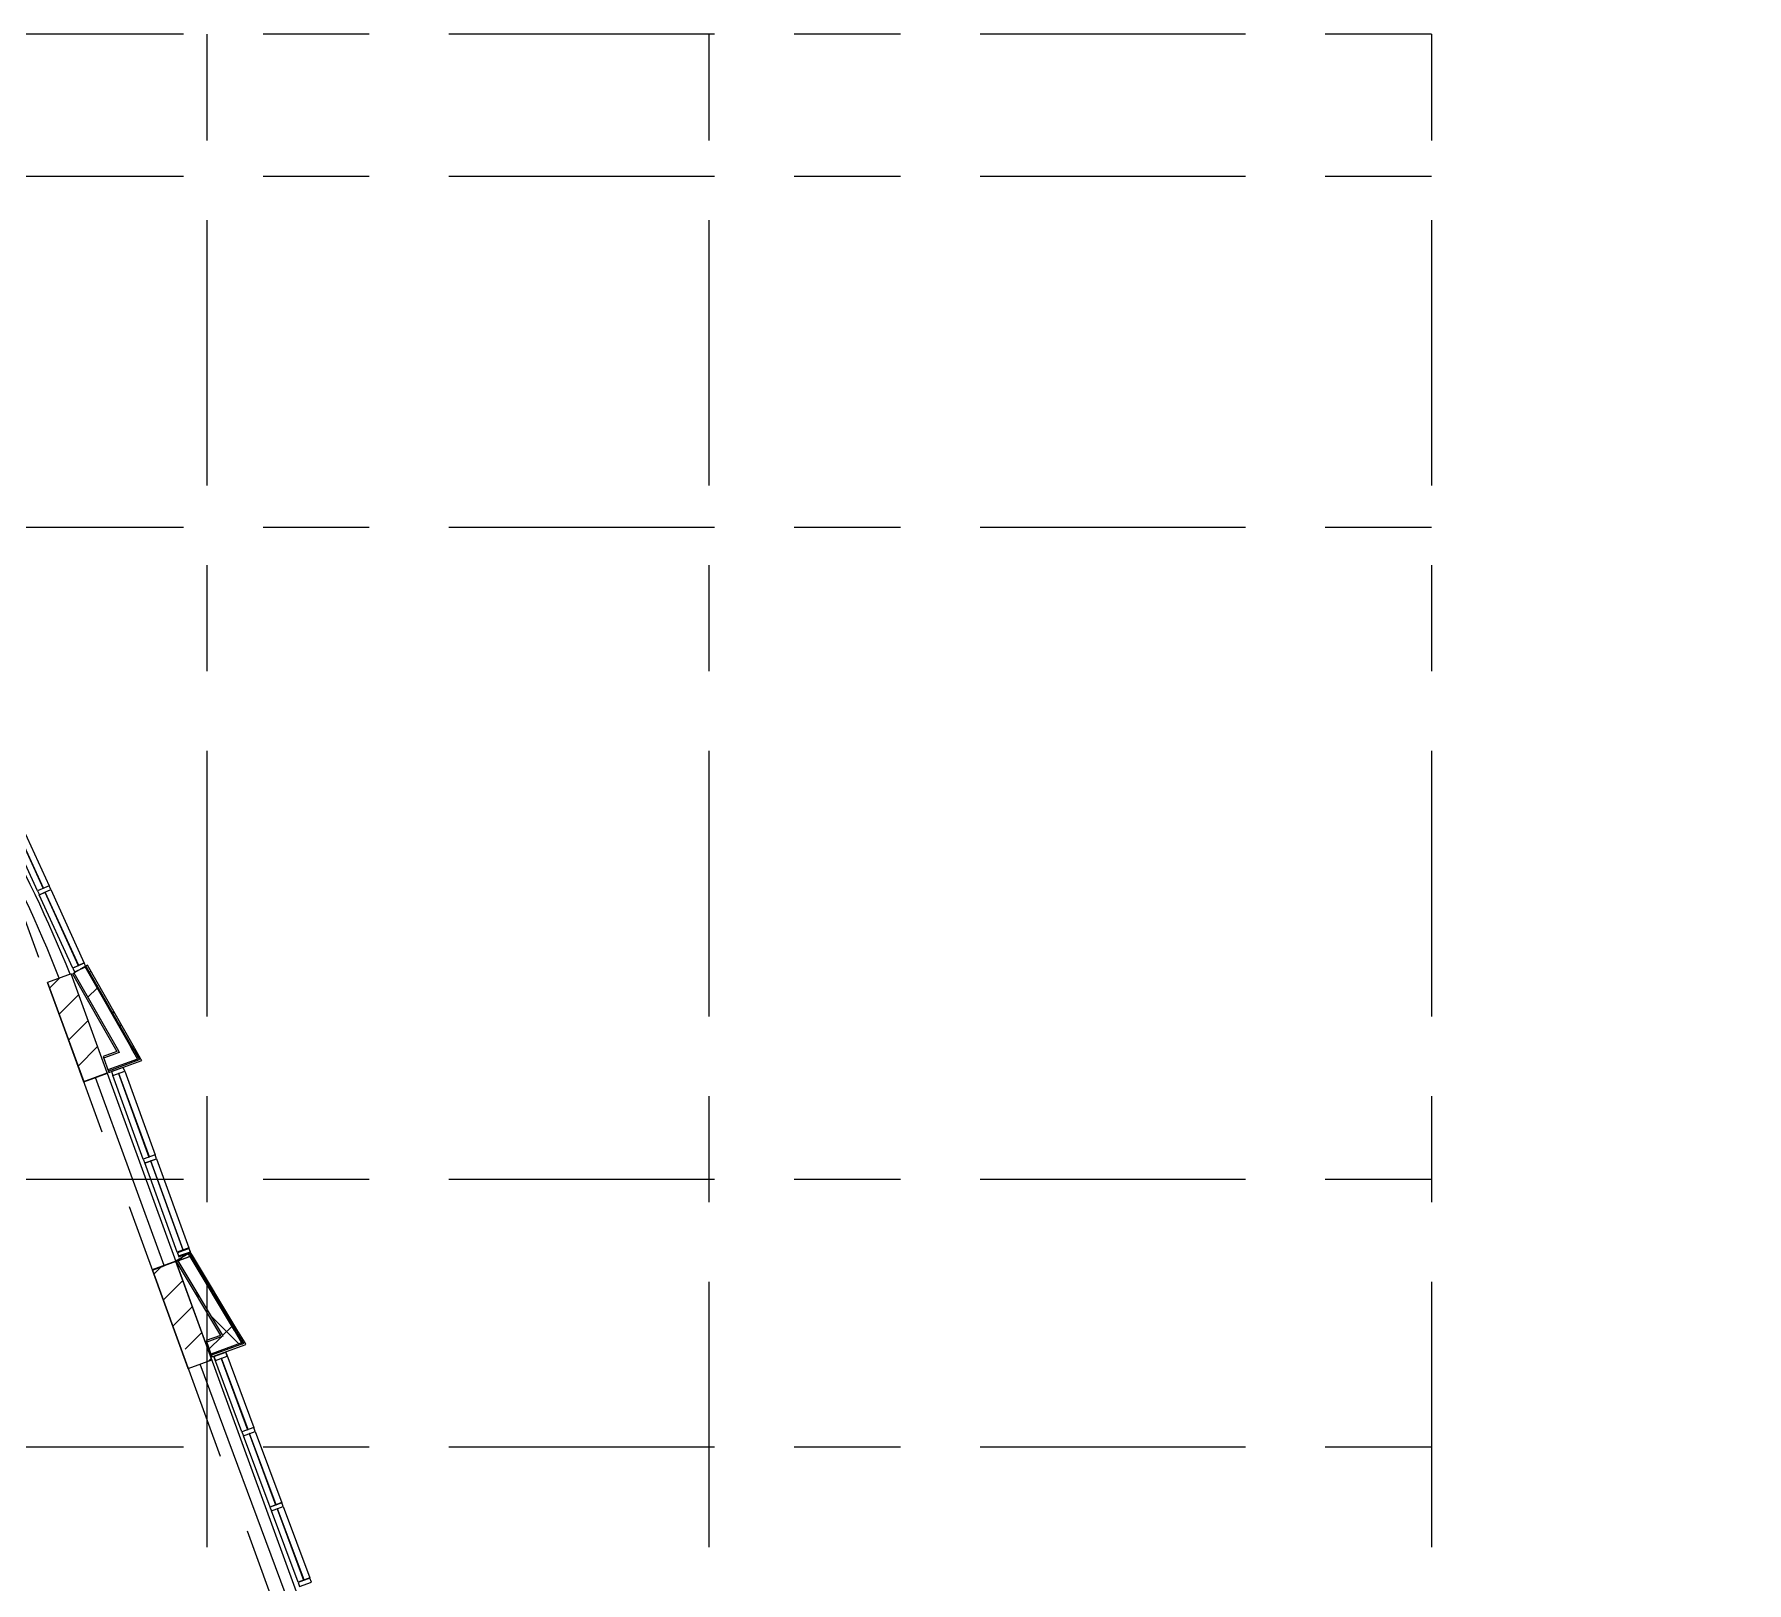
# Model space of a CAD drawing. Header units: millimetres. Extents: x 48966 to 155647, y -43515 to 30475.
# Drawn here: x 133466 to 153941, y 6895 to 25417 of the extents above; entities that cross this region are included whole.
import ezdxf

# ---------------------------------------------------------------- set-up
doc = ezdxf.new("R2010")
doc.units = ezdxf.units.MM
doc.linetypes.add('Осевые', pattern=[6350, 1270, -952.5, 3175, -952.5])
for name, color, linetype, lineweight in [('Импосты витража', 7, 'Continuous', 9), ('Импосты витража-1', 7, 'Continuous', 18), ('Общие ребра', 7, 'Continuous', 9), ('Оси-2', 7, 'Осевые', 9), ('Перекрытия', 7, 'Continuous', 9), ('Стены-1', 7, 'Continuous', 18), ('Штриховка разреза-2', 7, 'Continuous', 9)]:
    doc.layers.add(name, color=color, linetype=linetype, lineweight=lineweight)
pattern_1 = [(0, (0, 0), (812.8, 203.2), [67.056, -542.544, 67.056, -542.544, -3251.2]), (0, (0, 0), (812.8, 203.2), [-1219.2, 67.056, -1152.144, 67.056, -542.544, -1422.4]), (0, (0, 0), (812.8, 203.2), [-3048, 67.056, -339.344, 67.056, -948.944]), (120, (304.8, 101.6), (-582.37636, 602.30545), [67.056, -542.544, 67.056, -542.544, -3251.2]), (120, (304.8, 101.6), (-582.37636, 602.30545), [-1219.2, 67.056, -1152.144, 67.056, -542.544, -1422.4]), (120, (304.8, 101.6), (-582.37636, 602.30545), [-3048, 67.056, -339.344, 67.056, -948.944]), (240, (406.4, 508), (-230.42364, -805.50545), [67.056, -542.544, 67.056, -542.544, -3251.2]), (240, (406.4, 508), (-230.42364, -805.50545), [-1219.2, 67.056, -1152.144, 67.056, -542.544, -1422.4]), (240, (406.4, 508), (-230.42364, -805.50545), [-3048, 67.056, -339.344, 67.056, -948.944])]
pattern_2 = [(45, (0, 0), (-707.107, 707.107), []), (135, (0, 0), (-707.107, -707.107), [])]
pattern_3 = [(45, (0, 0), (-502.8943, 502.8943), []), (45, (0, 762), (-502.8943, 502.8943), [])]
pattern_4 = [(45, (0, 0), (-424.264, 424.264), [600, -100, 20, -100]), (45, (0, 424), (-424.264, 424.264), [])]

# ---------------------------------------------------------------- blocks, each defined once
blk = doc.blocks.new('Прямоугольный импост - Прямоугольный черный-8339294-План 2-го этажа на отм_ 0_000')
at = {"layer": 'Импосты витража-1'}
for p, q in [((0, 75), (-50, 75)), ((-50, 75), (-50, -75)), ((0, -75), (0, 75)), ((-50, -75), (0, -75))]:
    blk.add_line(p, q, dxfattribs=at)
blk = doc.blocks.new('Прямоугольный импост - Прямоугольный черный-8339248-План 2-го этажа на отм_ 0_000')
at = {"layer": 'Импосты витража-1'}
for p, q in [((-50, 75), (0, 75)), ((-50, -75), (-50, 75)), ((0, 75), (0, -75)), ((0, -75), (-50, -75))]:
    blk.add_line(p, q, dxfattribs=at)
blk = doc.blocks.new('Прямоугольный импост - Прямоугольный черный-8339210-План 2-го этажа на отм_ 0_000')
at = {"layer": 'Импосты витража-1'}
for p, q in [((0, 75), (-50, 75)), ((-50, 75), (-50, -75)), ((0, -75), (0, 75)), ((-50, -75), (0, -75))]:
    blk.add_line(p, q, dxfattribs=at)
blk = doc.blocks.new('Прямоугольный импост - Прямоугольный черный-8339176-План 2-го этажа на отм_ 0_000')
at = {"layer": 'Импосты витража-1'}
for p, q in [((-25, 75), (25, 75)), ((-25, -75), (-25, 75)), ((25, 75), (25, -75)), ((25, -75), (-25, -75))]:
    blk.add_line(p, q, dxfattribs=at)
blk = doc.blocks.new('Прямоугольный импост - Прямоугольный черный-8339364-План 2-го этажа на отм_ 0_000')
at = {"layer": 'Импосты витража'}
for p, q in [((134407, 12961), (134548, 13013)), ((134770, 11963), (134407, 12961)), ((134548, 13013), (134911, 12014)), ((134911, 12014), (134770, 11963))]:
    blk.add_line(p, q, dxfattribs=at)
blk = doc.blocks.new('Прямоугольный импост - Прямоугольный черный-8339365-План 2-го этажа на отм_ 0_000')
at = {"layer": 'Импосты витража'}
for p, q in [((134787, 11916), (134928, 11967)), ((135175, 10851), (134787, 11916)), ((134928, 11967), (135316, 10902)), ((135316, 10902), (135175, 10851))]:
    blk.add_line(p, q, dxfattribs=at)
blk = doc.blocks.new('Прямоугольный импост - Прямоугольный черный-8339386-План 2-го этажа на отм_ 0_000')
at = {"layer": 'Импосты витража-1'}
for p, q in [((-50, 75), (0, 75)), ((-50, -75), (-50, 75)), ((0, 75), (0, -75)), ((0, -75), (-50, -75))]:
    blk.add_line(p, q, dxfattribs=at)
blk = doc.blocks.new('Прямоугольный импост - Прямоугольный черный-8339286-План 2-го этажа на отм_ 0_000')
at = {"layer": 'Импосты витража-1'}
for p, q in [((-25, 75), (25, 75)), ((-25, -75), (-25, 75)), ((25, 75), (25, -75)), ((25, -75), (-25, -75))]:
    blk.add_line(p, q, dxfattribs=at)
blk = doc.blocks.new('Прямоугольный импост - Прямоугольный черный-8339285-План 2-го этажа на отм_ 0_000')
at = {"layer": 'Импосты витража'}
for p, q in [((135615, 9600), (135756, 9653)), ((135756, 9653), (136091, 8753)), ((135950, 8701), (135615, 9600)), ((136091, 8753), (135950, 8701))]:
    blk.add_line(p, q, dxfattribs=at)
blk = doc.blocks.new('Прямоугольный импост - Прямоугольный черный-V9-План 2-го этажа на отм_ 0_000')
at = {"layer": 'Импосты витража'}
for p, q in [((142820, -10247), (142961, -10196)), ((142961, -10196), (143272, -11051)), ((143132, -11102), (142820, -10247)), ((143272, -11051), (143132, -11102))]:
    blk.add_line(p, q, dxfattribs=at)
blk = doc.blocks.new('Прямоугольный импост - Прямоугольный черный-8339300-План 2-го этажа на отм_ 0_000')
at = {"layer": 'Импосты витража'}
for p, q in [((133115, 16030), (133252, 16092)), ((133507, 15170), (133115, 16030)), ((133252, 16092), (133643, 15232)), ((133643, 15232), (133507, 15170))]:
    blk.add_line(p, q, dxfattribs=at)
blk = doc.blocks.new('Прямоугольный импост - Прямоугольный черный-8339303-План 2-го этажа на отм_ 0_000')
at = {"layer": 'Импосты витража'}
for p, q in [((133527, 15125), (133664, 15187)), ((133664, 15187), (134064, 14308)), ((133927, 14246), (133527, 15125)), ((134064, 14308), (133927, 14246))]:
    blk.add_line(p, q, dxfattribs=at)

msp = doc.modelspace()

# ---------------------------------------------------------------- hatches: boundary and pattern name
at = {"layer": 'Штриховка разреза-2'}
h = msp.add_hatch(dxfattribs=at)
h.set_pattern_fill('FP_1', color=256, style=0, pattern_type=2)
h.set_pattern_definition(pattern_4)
h.paths.add_polyline_path([(134057.7, 12889.9), (134339.6, 12992.5), (133908.3, 14177.4), (133626.4, 14074.8), (134006.8, 13029.6)], flags=0)
h = msp.add_hatch(dxfattribs=at)
h.set_pattern_fill('FP_33', color=256, style=0, pattern_type=2)
h.set_pattern_definition(pattern_2)
h.paths.add_polyline_path([(134482.4, 13239.1), (134625.3, 13291.1), (134071.4, 14264.4), (133941, 14190.2), (134472.3, 13256.7)], flags=0)
h = msp.add_hatch(dxfattribs=at)
h.set_pattern_fill('FP_32', color=256, style=0, pattern_type=2)
h.set_pattern_definition(pattern_1)
h.paths.add_polyline_path([(134700.6, 13158.9), (134714.9, 13164.1), (134084.4, 14271.8), (134071.4, 14264.4), (134625.3, 13291.1)], flags=0)
h = msp.add_hatch(dxfattribs=at)
h.set_pattern_fill('FP_2', color=256, style=0, pattern_type=2)
h.set_pattern_definition(pattern_3)
h.paths.add_polyline_path([(134722.4, 13150.9), (134741.5, 13157.8), (134101.8, 14281.7), (134084.4, 14271.8), (134714.9, 13164.1)], flags=0)
h = msp.add_hatch(dxfattribs=at)
h.set_pattern_fill('FP_1', color=256, style=0, pattern_type=2)
h.set_pattern_definition(pattern_4)
h.paths.add_polyline_path([(135306.8, 9457.8), (135588.7, 9560.4), (135160.3, 10737.5), (134878.4, 10634.9)], flags=0)
h = msp.add_hatch(dxfattribs=at)
h.set_pattern_fill('FP_32', color=256, style=0, pattern_type=2)
h.set_pattern_definition(pattern_1)
h.paths.add_polyline_path([(135693.4, 9853.6), (135712.5, 9860.6), (135181.1, 10745), (135161.9, 10738.1), (135329.7, 10458.8)], flags=0)
h.paths.add_polyline_path([(135160.9, 10739.8), (135180, 10746.8), (135177.4, 10751.1), (135160.3, 10740.8)], flags=0)
h = msp.add_hatch(dxfattribs=at)
h.set_pattern_fill('FP_33', color=256, style=0, pattern_type=2)
h.set_pattern_definition(pattern_2)
h.paths.add_polyline_path([(135723, 9843.1), (135866.6, 9895.4), (135324.7, 10797.3), (135181.1, 10745), (135712.5, 9860.6)], flags=0)
h.paths.add_polyline_path([(135180, 10746.8), (135323.6, 10799.1), (135306, 10828.4), (135177.4, 10751.1)], flags=0)
h = msp.add_hatch(dxfattribs=at)
h.set_pattern_fill('FP_2', color=256, style=0, pattern_type=2)
h.set_pattern_definition(pattern_3)
h.paths.add_polyline_path([(135967.5, 9756.6), (135986.6, 9763.6), (135358.2, 10809.5), (135339, 10802.5), (135959.6, 9769.7)], flags=0)
h.paths.add_polyline_path([(135338, 10804.3), (135357.1, 10811.3), (135336, 10846.4), (135318.9, 10836.1), (135329.7, 10818)], flags=0)
h = msp.add_hatch(dxfattribs=at)
h.set_pattern_fill('FP_32', color=256, style=0, pattern_type=2)
h.set_pattern_definition(pattern_1)
h.paths.add_polyline_path([(135528.1, 9772.1), (135723, 9843.1), (135712.5, 9860.6), (135521.2, 9790.9)], flags=0)
h = msp.add_hatch(dxfattribs=at)
h.set_pattern_fill('FP_33', color=256, style=0, pattern_type=2)
h.set_pattern_definition(pattern_2)
h.paths.add_polyline_path([(135579.4, 9631.2), (135945.3, 9764.5), (135866.6, 9895.4), (135528.1, 9772.1)], flags=0)
h = msp.add_hatch(dxfattribs=at)
h.set_pattern_fill('FP_32', color=256, style=0, pattern_type=2)
h.set_pattern_definition(pattern_1)
h.paths.add_polyline_path([(135584.6, 9617.1), (135967.5, 9756.6), (135959.6, 9769.7), (135579.4, 9631.2)], flags=0)

# ---------------------------------------------------------------- linework, layer by layer
at = {"layer": 'Общие ребра'}
for p, q in [((133941, 14190.2), (134472.3, 13256.7)), ((134071.4, 14264.4), (134615.3, 13308.7)), ((134084.4, 14271.8), (134629.6, 13313.9)), ((134615.3, 13308.7), (134625.3, 13291.1)), ((134629.6, 13313.9), (134714.9, 13164.1)), ((134482.4, 13239.1), (134296.1, 13171.3)), ((134700.6, 13158.9), (134347.4, 13030.3)), ((134722.4, 13150.9), (134352.6, 13016.2)), ((134472.3, 13256.7), (134482.4, 13239.1)), ((134625.3, 13291.1), (134700.6, 13158.9)), ((134714.9, 13164.1), (134722.4, 13150.9)), ((134057.7, 12889.9), (134339.6, 12992.5)), ((135160.3, 10737.5), (134878.4, 10634.9)), ((135160.9, 10739.8), (135180, 10746.8)), ((135161.9, 10738.1), (135181.1, 10745)), ((135177.4, 10751.1), (135180, 10746.8)), ((135180, 10746.8), (135323.6, 10799.1)), ((135181.1, 10745), (135324.7, 10797.3)), ((135181.1, 10745), (135712.5, 9860.6)), ((135306, 10828.4), (135323.6, 10799.1)), ((135318.9, 10836.1), (135338, 10804.3)), ((135323.6, 10799.1), (135338, 10804.3)), ((135324.7, 10797.3), (135339, 10802.5)), ((135324.7, 10797.3), (135856.1, 9912.9)), ((135338, 10804.3), (135357.1, 10811.3)), ((135339, 10802.5), (135358.2, 10809.5)), ((135339, 10802.5), (135870.4, 9918.1)), ((134878.4, 10634.9), (135306.8, 9457.8)), ((135306.8, 9457.8), (134878.4, 10634.9)), ((135723, 9843.1), (135528.1, 9772.1)), ((135712.5, 9860.6), (135723, 9843.1)), ((135856.1, 9912.9), (135866.6, 9895.4)), ((135866.6, 9895.4), (135945.3, 9764.5)), ((135870.4, 9918.1), (135959.6, 9769.7)), ((135945.3, 9764.5), (135579.4, 9631.2)), ((135967.5, 9756.6), (135584.6, 9617.1)), ((135959.6, 9769.7), (135967.5, 9756.6)), ((135306.8, 9457.8), (135588.7, 9560.4))]:
    msp.add_line(p, q, dxfattribs=at)
at = {"layer": 'Оси-2'}
for p, q in [((150171.6, 25417.1), (50565.6, 25417.1)), ((129498.1, 25417.1), (153940.5, -41737.8)), ((135531.6, 25417.1), (135531.6, -41737.8)), ((141531.6, 25417.1), (141531.6, -41737.8)), ((150171.6, 25417.1), (150171.6, -41737.8)), ((150171.6, 23717.1), (50565.6, 23717.1)), ((150171.6, 19517.1), (50565.6, 19517.1)), ((150171.6, 11717.1), (50565.6, 11717.1)), ((150171.6, 8517.1), (50565.6, 8517.1))]:
    msp.add_line(p, q, dxfattribs=at)
at = {"layer": 'Перекрытия'}
for p, q in [((134057.6, 12890.2), (133626.7, 14073.9)), ((135018.7, 10688.1), (134199.3, 12939.3)), ((134339.8, 12990.4), (135160, 10739.5)), ((134878.4, 10634.9), (135019.4, 10686.2)), ((135160.5, 10738.3), (138892.1, 498.1)), ((135306.4, 9458.9), (134878.4, 10634.9)), ((136466.8, 6772.6), (135448.5, 9509.4))]:
    msp.add_line(p, q, dxfattribs=at)
for centre, radius, start, end in [((118848.7, 8296.1), 16015, 21.34514, 28.72742), ((117110.1, 7363), 18115, 22.08215, 28.69078)]:
    msp.add_arc(centre, radius, start, end, dxfattribs=at)
at = {"layer": 'Стены-1'}
for p, q in [((133181.1, 16060.2), (133572.6, 15200.1)), ((133577.2, 15202.2), (133185.7, 16062.2)), ((133572.6, 15200.1), (133577.2, 15202.2)), ((133597.9, 15156.7), (133593.3, 15154.6)), ((133593.3, 15154.6), (133993.1, 14276.3)), ((133997.7, 14278.4), (133597.9, 15156.7)), ((133908.3, 14177.4), (133626.4, 14074.8)), ((134339.6, 12992.5), (133908.3, 14177.4)), ((134006.3, 14227.3), (133923.7, 14180.3)), ((133923.7, 14180.3), (134453.3, 13249.8)), ((133993.1, 14276.3), (133997.7, 14278.4)), ((134016.1, 14231.8), (134006.3, 14227.3)), ((134101.8, 14281.7), (134015.7, 14232.7)), ((134015.7, 14232.7), (134016.1, 14231.8)), ((134648.7, 13320.9), (134101.8, 14281.7)), ((133626, 14075.7), (133624.2, 14075.1)), ((133624.2, 14075.1), (134056.5, 12887.3)), ((133626.4, 14074.8), (134057.7, 12889.9)), ((134057.7, 12889.9), (133626.7, 14073.9)), ((134741.5, 13157.8), (134648.7, 13320.9)), ((134453.3, 13249.8), (134289.3, 13190.1)), ((134289.3, 13190.1), (134359.4, 12997.4)), ((134359.4, 12997.4), (134751.5, 13140.2)), ((134751.5, 13140.2), (134741.5, 13157.8)), ((134058.4, 12888), (134340.3, 12990.6)), ((134340.3, 12990.6), (134339.6, 12992.5)), ((134479.4, 12987.9), (134474.7, 12986.2)), ((134474.7, 12986.2), (134838.2, 11987.4)), ((134842.9, 11989.1), (134479.4, 12987.9)), ((134056.5, 12887.3), (134058.4, 12888)), ((134838.2, 11987.4), (134842.9, 11989.1)), ((134860, 11942.2), (134855.3, 11940.5)), ((134855.3, 11940.5), (135242.8, 10875.8)), ((135247.5, 10877.5), (134860, 11942.2)), ((135242.8, 10875.8), (135247.5, 10877.5)), ((135160.9, 10739.8), (134877.7, 10636.8)), ((135336, 10846.4), (135160.3, 10740.8)), ((135160.3, 10740.8), (135160.9, 10739.8)), ((135160.3, 10737.5), (135161.9, 10738.1)), ((135588.7, 9560.4), (135160.3, 10737.5)), ((135161.9, 10738.1), (135693.4, 9853.6)), ((135357.1, 10811.3), (135336, 10846.4)), ((135358.2, 10809.5), (135357.1, 10811.3)), ((135889.6, 9925.1), (135358.2, 10809.5)), ((134877.7, 10636.8), (134875.8, 10636.1)), ((134875.8, 10636.1), (135305.6, 9455.2)), ((135693.4, 9853.6), (135521.2, 9790.9)), ((135986.6, 9763.6), (135889.6, 9925.1)), ((135521.2, 9790.9), (135591.4, 9598.3)), ((135591.4, 9598.3), (135997.1, 9746.1)), ((135997.1, 9746.1), (135986.6, 9763.6)), ((135305.6, 9455.2), (135307.5, 9455.9)), ((135705.3, 9580.6), (135700.6, 9578.9)), ((135700.6, 9578.9), (136017.9, 8726)), ((136022.6, 8727.7), (135705.3, 9580.6)), ((136017.9, 8726), (136022.6, 8727.7)), ((136040, 8680.9), (136035.4, 8679.1)), ((136035.4, 8679.1), (136352.7, 7826.2)), ((136357.4, 7828), (136040, 8680.9)), ((136352.7, 7826.2), (136357.4, 7828)), ((136374.8, 7781.1), (136370.1, 7779.4)), ((136692.1, 6928.2), (136374.8, 7781.1)), ((136370.1, 7779.4), (136687.4, 6926.5)), ((136687.4, 6926.5), (136692.1, 6928.2))]:
    msp.add_line(p, q, dxfattribs=at)

# ---------------------------------------------------------------- block references
at = {"layer": 'Импосты витража'}
for name in ['Прямоугольный импост - Прямоугольный черный-8339300-План 2-го этажа на отм_ 0_000', 'Прямоугольный импост - Прямоугольный черный-8339303-План 2-го этажа на отм_ 0_000', 'Прямоугольный импост - Прямоугольный черный-8339364-План 2-го этажа на отм_ 0_000', 'Прямоугольный импост - Прямоугольный черный-8339365-План 2-го этажа на отм_ 0_000', 'Прямоугольный импост - Прямоугольный черный-8339285-План 2-го этажа на отм_ 0_000']:
    msp.add_blockref(name, (0, 0), dxfattribs=at)
at = {"layer": 'Импосты витража', "extrusion": (0, 0, -1)}
for name, p, rotation in [('Прямоугольный импост - Прямоугольный черный-8339176-План 2-го этажа на отм_ 0_000', (-133585.3, 15178.4), 245.5243007658556), ('Прямоугольный импост - Прямоугольный черный-8339248-План 2-го этажа на отм_ 0_000', (-134016.1, 14231.8), 245.5243007658556), ('Прямоугольный импост - Прямоугольный черный-8339176-План 2-го этажа на отм_ 0_000', (-134849.1, 11964.8), 250.0000000000006), ('Прямоугольный импост - Прямоугольный черный-8339176-План 2-го этажа на отм_ 0_000', (-135253.7, 10853.1), 250.0000000000006), ('Прямоугольный импост - Прямоугольный черный-8339248-План 2-го этажа на отм_ 0_000', (-135265.5, 10820.7), 250.0000000000006), ('Прямоугольный импост - Прямоугольный черный-8339286-План 2-го этажа на отм_ 0_000', (-136029, 8703.4), 249.5917819445152), ('Прямоугольный импост - Прямоугольный черный-8339286-План 2-го этажа на отм_ 0_000', (-136363.7, 7803.7), 249.5917819445152), ('Прямоугольный импост - Прямоугольный черный-8339386-План 2-го этажа на отм_ 0_000', (-136709, 6875.8), 249.5917819445152)]:
    msp.add_blockref(name, p, dxfattribs=dict(at, rotation=rotation))
at = {"layer": 'Импосты витража'}
for name, p, rotation in [('Прямоугольный импост - Прямоугольный черный-8339210-План 2-го этажа на отм_ 0_000', (134460, 13034), 109.9999999999994), ('Прямоугольный импост - Прямоугольный черный-8339294-План 2-го этажа на отм_ 0_000', (135685.5, 9626.6), 110.4082180554848), ('Прямоугольный импост - Прямоугольный черный-V9-План 2-го этажа на отм_ 0_000', (-6918.3, 17939.1), 0.3858030911926776), ('Прямоугольный импост - Прямоугольный черный-V9-План 2-го этажа на отм_ 0_000', (-6583.6, 17039.4), 0.3858030911926776)]:
    msp.add_blockref(name, p, dxfattribs=dict(at, rotation=rotation))

doc.saveas('drawing.dxf')
